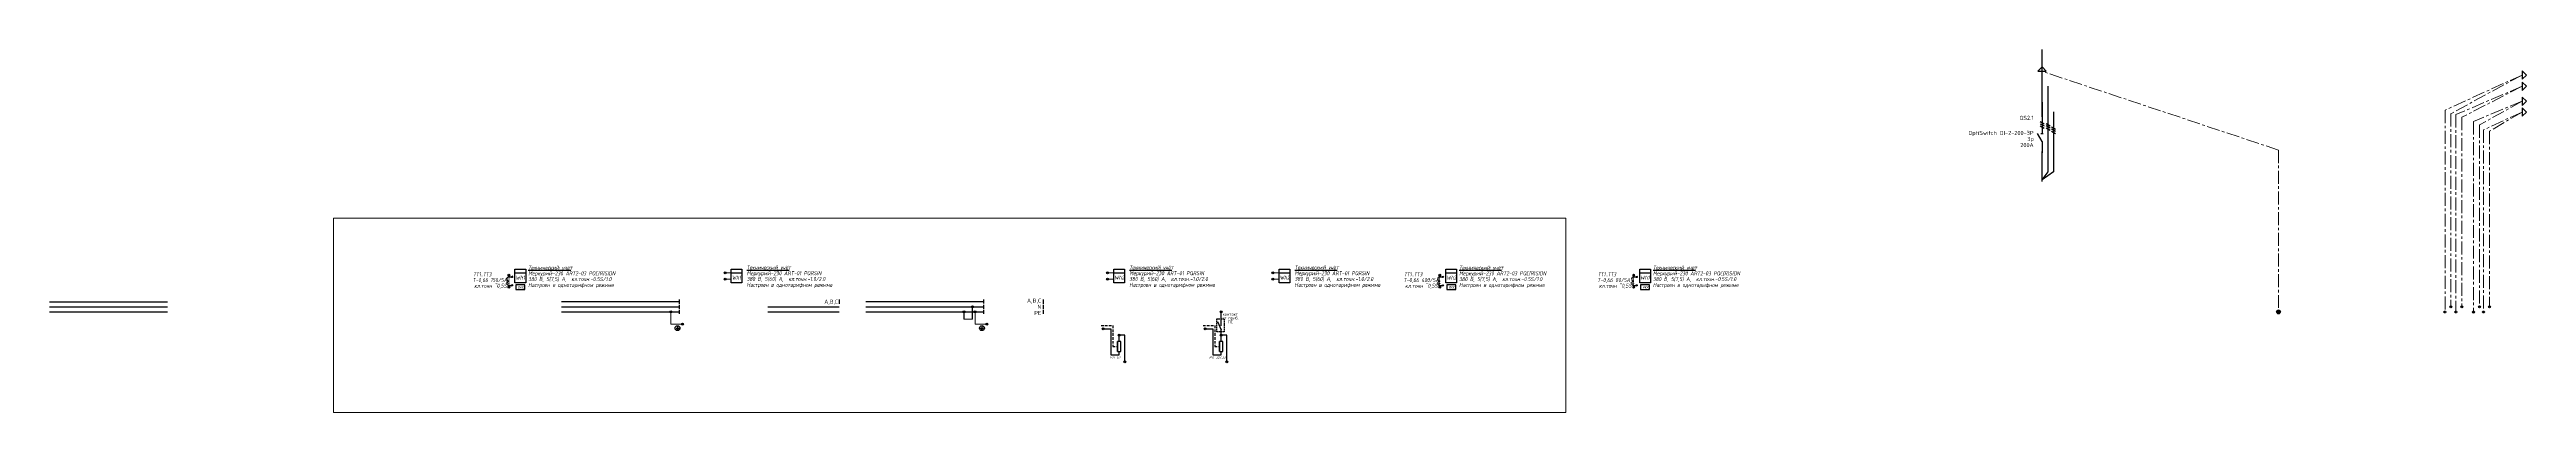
# Model space of a CAD drawing. Header units: millimetres. Extents: x -4379 to 694, y -18291 to 2656.
# Drawn here: x -4379 to -3164, y -471 to -293 of the extents above; entities that cross this region are included whole.
import ezdxf
from ezdxf.enums import TextEntityAlignment as Align

# ---------------------------------------------------------------- set-up
doc = ezdxf.new("R2010")
doc.units = ezdxf.units.MM
for name, pattern in [('ACAD_ISO03W100', [30, 12, -18]), ('CENTER', [50.8, 31.75, -6.35, 6.35, -6.35]), ('DASHED2', [9.525, 6.35, -3.175]), ('НЕВИДИМАЯ2', [4.7625, 3.175, -1.5875])]:
    doc.linetypes.add(name, pattern=pattern)
for name, color, linetype, lineweight in [('E-ES_shema', 250, 'Continuous', 30), ('EL_TX', 7, 'Continuous', 25), ('ramka', 7, 'Continuous', 35), ('Рамка', 7, 'Continuous', 30), ('ЭС АВ', 7, 'Continuous', 18), ('ЭС рамка', 7, 'Continuous', 18)]:
    doc.layers.add(name, color=color, linetype=linetype, lineweight=lineweight)
for name, color, linetype in [('TEXT', 7, 'Continuous'), ('Автомат защитный', 7, 'Continuous'), ('Секция ППУ', 7, 'Continuous'), ('Секция1', 7, 'Continuous'), ('Схема', 7, 'Continuous')]:
    doc.layers.add(name, color=color, linetype=linetype)
doc.styles.add('SLD_Style', font='isocpeur.ttf', dxfattribs={"width": 0.9})
doc.styles.add('ГОСТ', font='isocpeur.ttf')

# ---------------------------------------------------------------- blocks, each defined once
blk = doc.blocks.new('ТТ')
at = {"layer": 'Схема'}
h = blk.add_hatch(color=256, dxfattribs=at)
h.paths.add_polyline_path([(41694.8, -2816.9, 0.414214), (41694.4, -2817.3), (41694.8, -2817.3)])
h.paths.add_polyline_path([(41694.8, -2816.9), (41694.8, -2817.3), (41695.2, -2817.3, 0.414214)])
h.paths.add_polyline_path([(41694.8, -2817.3), (41694.4, -2817.3, 0.414214), (41694.8, -2817.8)])
h.paths.add_polyline_path([(41695.2, -2817.3), (41694.8, -2817.3), (41694.8, -2817.8, 0.414214)])
h = blk.add_hatch(color=256, dxfattribs=at)
h.paths.add_polyline_path([(41694.8, -2822.8, 0.414214), (41694.4, -2823.2), (41694.8, -2823.2)])
h.paths.add_polyline_path([(41694.8, -2822.8), (41694.8, -2823.2), (41695.2, -2823.2, 0.414214)])
h.paths.add_polyline_path([(41694.8, -2823.2), (41694.4, -2823.2, 0.414214), (41694.8, -2823.6)])
h.paths.add_polyline_path([(41695.2, -2823.2), (41694.8, -2823.2), (41694.8, -2823.6, 0.414214)])
for p, q in [((41694.8, -2818.2, -0.1), (41696.1, -2818.2, -0.1)), ((41694.8, -2822.3, -0.1), (41696.1, -2822.3, -0.1)), ((41696.7, -2817.8, -0.1), (41696, -2818.5, -0.1)), ((41696.7, -2822, -0.1), (41696, -2822.7, -0.1))]:
    blk.add_line(p, q, dxfattribs=at)
at = {"layer": 'Схема', "const_width": 0.292, "elevation": -0.1}
blk.add_lwpolyline([(41694.8, -2817.3), (41694.8, -2823.2)], dxfattribs=at)
at = {"layer": 'Схема'}
for centre, radius in [((41694.8, -2817.3, -0.1), 0.417), ((41694.8, -2823.2, -0.1), 0.417), ((41696.3, -2818.2, -0.1), 0.292), ((41696.3, -2822.3, -0.1), 0.292)]:
    blk.add_circle(centre, radius, dxfattribs=at)
for centre in [(41694.8, -2819.2, -0.1), (41694.8, -2821.3, -0.1)]:
    blk.add_arc(centre, 1.04, 90, 270, dxfattribs=at)
blk = doc.blocks.new('ТТ-066')
at = {"layer": 'Схема', "const_width": 0.292, "elevation": 0}
blk.add_lwpolyline([(0, 2.9), (0, -2.9)], dxfattribs=at)
at = {"color": 0}
blk.add_blockref('ТТ', (-41694.8, 2820.3, 0.1), dxfattribs=at)
blk = doc.blocks.new('*U49')
at = {"lineweight": 30}
blk.add_line((-1.5, 52.5), (-1.5, 47.6), dxfattribs=at)
at = {"layer": 'Автомат защитный', "lineweight": 30}
for p, q in [((-1.5, 33.2), (-3.8, 37.2)), ((-2.4, 43.1), (-0.5, 42)), ((-2.4, 42), (-0.5, 40.9)), ((-2.4, 40.9), (-0.5, 39.8))]:
    blk.add_line(p, q, dxfattribs=at)
at = {"layer": 'ЭС АВ', "color": 7, "linetype": 'Continuous', "lineweight": 30}
for p, q in [((-1.5, 47.6), (-1.5, 37.2)), ((-1.5, 37.8), (-1.5, 37.2)), ((-1.5, 33.2), (-1.5, 27.7))]:
    blk.add_line(p, q, dxfattribs=at)
blk.add_lwpolyline([(-2.1, 37.2), (-0.9, 37.2)], dxfattribs=at)
at = {"layer": 'Автомат защитный', "style": 'SLD_Style'}
for tag, p in [('SWITCHNOMINALCURRENT', (-5.6, 39)), ('SWITCHRELEASECURRENT', (-5.6, 36)), ('SWITCHTYPE', (-5.6, 41.9)), ('NUMBER', (-5.6, 44.9)), ('RCDSETPOINT', (-5.6, 30)), ('RCDTYPE', (-5.6, 33))]:
    blk.add_attdef(tag, text='', height=2, dxfattribs=at).set_placement(p, align=Align.MIDDLE_RIGHT)
blk = doc.blocks.new('Start')
at = {"layer": 'ЭС рамка', "color": 7, "linetype": 'Continuous', "lineweight": 30}
blk.add_line((0, 3.5), (0, 1.5), dxfattribs=at)
at = {"layer": 'ЭС рамка', "color": 5, "linetype": 'Continuous', "lineweight": 30}
blk.add_line((0, 1), (0, -1), dxfattribs=at)
at = {"layer": 'ЭС рамка', "color": 94, "linetype": 'Continuous', "lineweight": 30, "ltscale": 50}
blk.add_line((0, -1.5), (0, -3.5), dxfattribs=at)
at = {"style": 'SLD_Style'}
blk.add_attdef('PHASE', text='', height=2, dxfattribs=at).set_placement((-1, 3), align=Align.MIDDLE_RIGHT)
at = {"layer": 'ЭС рамка', "color": 7, "linetype": 'Continuous', "lineweight": 18, "style": 'SLD_Style'}
blk.add_text('N', height=2, dxfattribs=at).set_placement((-1, 0), align=Align.MIDDLE_RIGHT)
at = {"layer": 'ЭС рамка', "color": 7, "linetype": 'Continuous', "lineweight": 18, "ltscale": 50, "style": 'SLD_Style'}
blk.add_text('РЕ', height=2, dxfattribs=at).set_placement((-1, -3), align=Align.MIDDLE_RIGHT)
blk = doc.blocks.new('Расцепитель')
for points in [[(-3131.3, -219.4, 1), (-3130.3, -219.4, 1)], [(-3123.4, -222.5, 1), (-3122.4, -222.5, 1)], [(-3120.7, -235.6, 1), (-3119.7, -235.6, 1)]]:
    blk.add_hatch(color=0).paths.add_polyline_path(points)
at = {"color": 0, "linetype": 'DASHED2', "ltscale": 0.2, "elevation": 0}
blk.add_lwpolyline([(-3131.8, -217.8), (-3126.1, -217.8), (-3126.1, -228.1), (-3123.7, -228.1)], dxfattribs=at)
at = {"color": 0, "ltscale": 0.2, "elevation": 0}
for points in [[(-3130.8, -219.4), (-3127, -219.4), (-3127, -232.2), (-3122.9, -232.2), (-3122.9, -230.5)], [(-3123.7, -230.5), (-3122.1, -230.5), (-3122.1, -225.7), (-3123.7, -225.7)], [(-3122.9, -225.7), (-3122.9, -222.5)], [(-3122.9, -225.7), (-3122.9, -222.5)], [(-3120.2, -235.6), (-3120.2, -222.5), (-3122.9, -222.5)]]:
    blk.add_lwpolyline(points, dxfattribs=at)
blk.add_lwpolyline([(-3123.7, -225.7), (-3123.7, -225.7), (-3123.7, -230.5), (-3123.7, -230.5)], close=True, dxfattribs=at)
at = {"color": 0}
for centre in [(-3130.8, -219.4, 0), (-3122.9, -222.5), (-3120.2, -235.6)]:
    blk.add_circle(centre, 0.481, dxfattribs=at)
blk = doc.blocks.new('Контакт от прибота ПС')
blk.add_hatch(color=0).paths.add_polyline_path([(-3092.1, -217.8, 1), (-3091.1, -217.8, 1)])
at = {"color": 0}
blk.add_line((-3092.1, -217.8), (-3091.1, -217.8), dxfattribs=at)
at = {"color": 0, "ltscale": 0.2, "elevation": 0}
for points in [[(-3091.6, -224.6), (-3091.6, -217.8)], [(-3093.4, -222.5), (-3091.6, -226.6)], [(-3091.6, -232.4), (-3091.6, -226.6)]]:
    blk.add_lwpolyline(points, dxfattribs=at)
at = {"color": 0, "linetype": 'НЕВИДИМАЯ2', "ltscale": 0.2, "elevation": 0}
blk.add_lwpolyline([(-3093.8, -221.2), (-3090.2, -221.2), (-3090.2, -227.5), (-3093.8, -227.5)], close=True, dxfattribs=at)
at = {"color": 0}
blk.add_circle((-3091.6, -217.8), 0.481, dxfattribs=at)
at = {"layer": 'E-ES_shema', "transparency": 33554687, "insert": (-3087.1, -220.8, 0), "char_height": 1.4, "width": 60, "attachment_point": 5, "line_spacing_factor": 0.8, "style": 'SLD_Style'}
blk.add_mtext('контакт \\Pот приб.\\PПС', dxfattribs=at)
blk = doc.blocks.new('шина 1')
for points in [[(-4.7, 4.1, 1), (-3.7, 4.1, 1)], [(-0.5, 6.6, 1), (0.5, 6.6, 1)], [(0.7, 4.1, 1), (1.7, 4.1, 1)], [(6.5, -1.9, 1), (7.5, -1.9, 1)]]:
    blk.add_hatch(color=0).paths.add_polyline_path(points)
at = {"color": 0}
for p, q in [((-4.7, 4.1, 0), (-3.7, 4.1, 0)), ((-0.5, 6.6, 0), (0.5, 6.6, 0)), ((0.7, 4.1, 0), (1.7, 4.1, 0)), ((6.5, -1.9, 0), (7.5, -1.9, 0)), ((6.5, -1.9, 0), (7.5, -1.9, 0))]:
    blk.add_line(p, q, dxfattribs=at)
at = {"ltscale": 0.2}
for p, q in [((-4.2, 3.6), (-4.2, 0.5)), ((0, 0.5), (0, 6.6))]:
    blk.add_line(p, q, dxfattribs=at)
at = {"color": 7}
for p, q in [((3.8, -3.9, 0), (5.3, -3.9, 0)), ((4, -4.1, 0), (5.1, -4.1, 0)), ((4.2, -4.3, 0), (4.9, -4.3, 0)), ((4.4, -4.4, 0), (4.7, -4.4, 0)), ((4.6, -3, 0), (4.6, -3.9, 0))]:
    blk.add_line(p, q, dxfattribs=at)
at = {"color": 0}
for centre in [(-4.2, 4.1, 0), (0, 6.6, 0), (1.2, 4.1, 0), (7, -1.9, 0)]:
    blk.add_circle(centre, 0.481, dxfattribs=at)
at = {"color": 7}
blk.add_circle((4.6, -3.9, 0), 1.2, dxfattribs=at)
at = {"layer": 'Рамка', "color": 7, "linetype": 'CENTER', "lineweight": 20, "ltscale": 0.2}
for p, q in [((1.2, 3.6, 0), (1.2, -1.9, 0)), ((1.2, -1.9, 0), (7, -1.9, 0))]:
    blk.add_line(p, q, dxfattribs=at)
blk.add_lwpolyline([(-4.2, 0.5), (0, 0.5)], dxfattribs=at)
at = {"layer": 'Схема'}
for p, q in [((5.4, 10.1, 0), (5.4, 8.1, 0)), ((5.4, 10.1, 0), (5.4, 8.1, 0)), ((5.4, 10.1, 0), (5.4, 8.1, 0)), ((5.4, 7.6, 0), (5.4, 5.6, 0)), ((5.4, 7.6, 0), (5.4, 5.6, 0)), ((5.4, 5.1, 0), (5.4, 3.1, 0)), ((5.4, 5.1, 0), (5.4, 3.1, 0)), ((5.4, 5.1, 0), (5.4, 3.1, 0))]:
    blk.add_line(p, q, dxfattribs=at)
at = {"layer": 'ЭС рамка', "color": 7, "linetype": 'Continuous', "lineweight": 30}
for p, q in [((-52.4, 9.1, 0), (5.4, 9.1, 0)), ((5.4, 10, 0), (5.4, 8.1, 0))]:
    blk.add_line(p, q, dxfattribs=at)
at = {"layer": 'ЭС рамка', "color": 5, "linetype": 'Continuous', "lineweight": 30}
for p, q in [((-52.4, 6.6, 0), (5.4, 6.6, 0)), ((5.4, 7.5, 0), (5.4, 5.6, 0))]:
    blk.add_line(p, q, dxfattribs=at)
at = {"layer": 'ЭС рамка', "color": 94, "linetype": 'Continuous', "lineweight": 30}
blk.add_line((-52.4, 4.1, 0), (5.4, 4.1, 0), dxfattribs=at)
at = {"layer": 'ЭС рамка', "color": 94, "linetype": 'Continuous', "lineweight": 30, "ltscale": 50}
blk.add_line((5.4, 5, 0), (5.4, 3.1, 0), dxfattribs=at)
blk = doc.blocks.new('шина2')
at = {"layer": 'ЭС рамка', "color": 7, "linetype": 'Continuous', "lineweight": 30}
blk.add_line((0, 1), (0, -1), dxfattribs=at)
at = {"layer": 'Схема', "style": 'SLD_Style', "width": 0.9}
blk.add_text('А,В,С', height=2, dxfattribs=at).set_placement((-4, 0), align=Align.MIDDLE_CENTER)
blk = doc.blocks.new('A$Cf3aff8ab')
at = {"layer": 'TEXT', "color": 5, "linetype": 'Continuous', "lineweight": 30}
blk.add_line((0, 2.5, 0), (35.1, 2.5, 0), dxfattribs=at)
at = {"layer": 'TEXT', "color": 94, "linetype": 'Continuous', "lineweight": 30}
blk.add_line((0, 0, 0), (35.1, 0, 0), dxfattribs=at)
at = {"color": 0}
blk.add_blockref('шина2', (35.1, 5), dxfattribs=at)
blk = doc.blocks.new('Шина3')
for points in [[(-4257.4, -421.8, 1), (-4256.4, -421.8, 1)], [(-4251.6, -427.8, 1), (-4250.6, -427.8, 1)]]:
    blk.add_hatch(color=0).paths.add_polyline_path(points)
at = {"color": 0}
for p, q in [((-4257.4, -421.8, 0), (-4256.4, -421.8, 0)), ((-4251.6, -427.8), (-4250.6, -427.8)), ((-4251.6, -427.8), (-4250.6, -427.8))]:
    blk.add_line(p, q, dxfattribs=at)
at = {"color": 7}
for p, q in [((-4254.3, -429.8), (-4252.8, -429.8)), ((-4254.1, -430), (-4253, -430)), ((-4253.9, -430.1), (-4253.2, -430.1)), ((-4253.7, -430.3), (-4253.4, -430.3)), ((-4253.6, -428.9), (-4253.6, -429.8))]:
    blk.add_line(p, q, dxfattribs=at)
at = {"color": 0}
for centre in [(-4256.9, -421.8, 0), (-4251.1, -427.8)]:
    blk.add_circle(centre, 0.481, dxfattribs=at)
at = {"color": 7}
blk.add_circle((-4253.6, -429.8), 1.2, dxfattribs=at)
at = {"layer": 'Рамка', "color": 7, "linetype": 'CENTER', "lineweight": 20, "ltscale": 0.2}
for p, q in [((-4256.9, -422.2, 0), (-4256.9, -427.8, 0)), ((-4256.9, -427.8, 0), (-4251.1, -427.8))]:
    blk.add_line(p, q, dxfattribs=at)
at = {"layer": 'Схема'}
for p, q in [((-4252.7, -415.8, 0), (-4252.7, -417.8, 0)), ((-4252.7, -415.8, 0), (-4252.7, -417.8, 0)), ((-4252.7, -415.8, 0), (-4252.7, -417.8, 0)), ((-4252.7, -418.3, 0), (-4252.7, -420.3, 0)), ((-4252.7, -418.3, 0), (-4252.7, -420.3, 0)), ((-4252.7, -420.8, 0), (-4252.7, -422.8, 0)), ((-4252.7, -420.8, 0), (-4252.7, -422.8, 0)), ((-4252.7, -420.8, 0), (-4252.7, -422.8, 0))]:
    blk.add_line(p, q, dxfattribs=at)
at = {"layer": 'ЭС рамка', "color": 7, "linetype": 'Continuous', "lineweight": 30}
for p, q in [((-4310.5, -416.8, 0), (-4252.7, -416.8, 0)), ((-4252.7, -415.9, 0), (-4252.7, -417.8, 0))]:
    blk.add_line(p, q, dxfattribs=at)
at = {"layer": 'ЭС рамка', "color": 5, "linetype": 'Continuous', "lineweight": 30}
for p, q in [((-4310.5, -419.3, 0), (-4252.7, -419.3, 0)), ((-4252.7, -418.4, 0), (-4252.7, -420.3, 0))]:
    blk.add_line(p, q, dxfattribs=at)
at = {"layer": 'ЭС рамка', "color": 94, "linetype": 'Continuous', "lineweight": 30}
blk.add_line((-4310.5, -421.8, 0), (-4252.7, -421.8, 0), dxfattribs=at)
at = {"layer": 'ЭС рамка', "color": 94, "linetype": 'Continuous', "lineweight": 30, "ltscale": 50}
blk.add_line((-4252.7, -420.9, 0), (-4252.7, -422.8, 0), dxfattribs=at)

msp = doc.modelspace()

# ---------------------------------------------------------------- hatches: boundary and pattern name
at = {"layer": 'EL_TX'}
for color, points in [(256, [(-4047.845, -402.653, 1), (-4046.882, -402.653, 1)]), (256, [(-4047.845, -405.779, 1), (-4046.882, -405.779, 1)]), (256, [(-3860.264, -402.652, 1), (-3859.301, -402.652, 1)]), (256, [(-3860.264, -405.777, 1), (-3859.301, -405.777, 1)]), (256, [(-3779.205, -402.653, 1), (-3778.243, -402.653, 1)]), (256, [(-3779.205, -405.779, 1), (-3778.243, -405.779, 1)]), (0, [(-3284.747, -421.819, -1), (-3286.672, -421.819, -1)]), (256, [(-3204.565, -421.877, 1), (-3203.602, -421.877, 1)]), (256, [(-3199.258, -421.885, 1), (-3198.295, -421.885, 1)]), (256, [(-3190.519, -421.886, 1), (-3189.556, -421.886, 1)]), (256, [(-3185.671, -421.885, 1), (-3184.709, -421.885, 1)])]:
    msp.add_hatch(color=color, dxfattribs=at).paths.add_polyline_path(points)
h = msp.add_hatch(color=256, dxfattribs=at)
edge = h.paths.add_edge_path()
edge.add_arc((-3201.169, -419.311), 0.481, 0, 360)
h = msp.add_hatch(color=256, dxfattribs=at)
edge = h.paths.add_edge_path()
edge.add_arc((-3195.863, -419.319), 0.481, 0, 360)
h = msp.add_hatch(color=256, dxfattribs=at)
edge = h.paths.add_edge_path()
edge.add_arc((-3187.123, -419.319), 0.481, 0, 360)
h = msp.add_hatch(color=256, dxfattribs=at)
edge = h.paths.add_edge_path()
edge.add_arc((-3182.276, -419.319), 0.481, 0, 360)

# ---------------------------------------------------------------- linework, layer by layer
for p, q in [((-3401.601, -301.584, -0.017), (-3403.634, -303.76, -0.017)), ((-3401.601, -301.584, -0.017), (-3399.568, -303.76, -0.017)), ((-3164.122, -305.59), (-3166.298, -303.557)), ((-3166.298, -303.557), (-3166.298, -307.622)), ((-3403.634, -303.76, -0.017), (-3399.568, -303.76, -0.017)), ((-3164.122, -305.59), (-3166.298, -307.622)), ((-3164.122, -311.132, 0.032), (-3166.298, -309.099, 0.032)), ((-3166.298, -309.099, 0.032), (-3166.298, -313.165, 0.032)), ((-3164.122, -311.132, 0.032), (-3166.298, -313.165, 0.032)), ((-3164.122, -318.483, -0.005), (-3166.298, -316.45, -0.005)), ((-3166.298, -316.45, -0.005), (-3166.298, -320.516, -0.005)), ((-3164.122, -318.483, -0.005), (-3166.298, -320.516, -0.005)), ((-3164.122, -323.765, 0.027), (-3166.298, -321.732, 0.027)), ((-3166.298, -321.732, 0.027), (-3166.298, -325.798, 0.027)), ((-3164.122, -323.765, 0.027), (-3166.298, -325.798, 0.027)), ((-3187.604, -419.319, 0.074), (-3186.642, -419.319, 0.074)), ((-3182.757, -419.319, 0.005), (-3181.794, -419.319, 0.005))]:
    msp.add_line(p, q, dxfattribs=at)
at = {"layer": 'EL_TX', "color": 7, "linetype": 'CENTER', "lineweight": 20, "ltscale": 0.2}
msp.add_line((-3285.709, -342.427, -0.103), (-3401.653, -303.76, -0.034), dxfattribs=at)
at = {"layer": 'EL_TX', "linetype": 'ACAD_ISO03W100'}
for p, q in [((-3399.534, -329.367, -0.001), (-3397.67, -330.473, -0.001)), ((-3399.534, -330.416, -0.001), (-3397.67, -331.523, -0.001)), ((-3399.534, -331.55, -0.001), (-3397.67, -332.657, -0.001)), ((-3396.962, -331.02, -0.017), (-3395.098, -332.127, -0.017)), ((-3396.962, -332.07, -0.017), (-3395.098, -333.177, -0.017)), ((-3396.962, -333.204, -0.017), (-3395.098, -334.31, -0.017))]:
    msp.add_line(p, q, dxfattribs=at)
at = {"layer": 'EL_TX', "linetype": 'Continuous'}
for p, q in [((-4150.346, -402.655, 0.022), (-4145.097, -402.655, 0.022)), ((-4044.337, -402.655, -0.006), (-4039.087, -402.655, -0.006)), ((-3856.756, -402.655, 0.022), (-3851.507, -402.655, 0.022)), ((-3775.698, -402.655, 0.028), (-3770.448, -402.655, 0.028)), ((-3693.922, -402.655, 0.028), (-3688.672, -402.655, 0.028)), ((-3598.88, -402.655, 0.021), (-3593.63, -402.655, 0.021))]:
    msp.add_line(p, q, dxfattribs=at)
at = {"layer": 'EL_TX', "color": 0, "ltscale": 0.2}
for points, elevation in [([(-3401.601, -326.049), (-3401.601, -293.072)], -0.017), ([(-3401.601, -319.037), (-3401.601, -297.739)], -0.017), ([(-3401.602, -356.978), (-3398.602, -353.106), (-3398.602, -311.132)], -0.001), ([(-3396.03, -323.719), (-3396.03, -353.109), (-3401.601, -356.978)], -0.017), ([(-3401.601, -357.92), (-3401.601, -343.083)], -0.017), ([(-4143.827, -401.37), (-4123.041, -401.37)], -0.212), ([(-4036.688, -401.292), (-4015.902, -401.292)], -0.132), ([(-3849.107, -401.288), (-3828.321, -401.288)], -0.104), ([(-3768.048, -401.292), (-3747.262, -401.292)], -0.099), ([(-3687.402, -401.37), (-3666.617, -401.37)], -0.207), ([(-3592.36, -401.37), (-3571.574, -401.37)], -0.214)]:
    msp.add_lwpolyline(points, dxfattribs=dict(at, elevation=elevation))
at = {"layer": 'EL_TX', "color": 7, "linetype": 'CENTER', "lineweight": 20, "ltscale": 0.2}
for points, elevation in [([(-3166.298, -305.59), (-3204.041, -322.842), (-3204.041, -421.819)], 0.006), ([(-3166.298, -305.59), (-3201.13, -324.535), (-3201.169, -419.319)], 0.006), ([(-3166.298, -311.132), (-3198.773, -325.024), (-3198.777, -421.819)], 0), ([(-3166.298, -311.132), (-3195.863, -326.34), (-3195.863, -419.319)], 0), ([(-3166.298, -318.474), (-3190.034, -328.393), (-3190.037, -421.819)], -0.005), ([(-3166.298, -318.474), (-3187.123, -330.086), (-3187.123, -419.319)], -0.005), ([(-3166.298, -323.765), (-3185.187, -332.501), (-3185.19, -421.885)], -0.005), ([(-3166.298, -323.765), (-3182.276, -333.225), (-3182.276, -419.319)], -0.005), ([(-3285.709, -342.427), (-3285.709, -421.819)], -0.103)]:
    msp.add_lwpolyline(points, dxfattribs=dict(at, elevation=elevation))
at = {"layer": 'EL_TX', "linetype": 'Continuous'}
for points, elevation in [([(-4150.346, -400.79), (-4145.097, -400.79), (-4145.097, -407.557), (-4150.346, -407.557)], 0.022), ([(-4044.337, -400.79), (-4039.087, -400.79), (-4039.087, -407.557), (-4044.337, -407.557)], -0.006), ([(-3856.756, -400.79), (-3851.507, -400.79), (-3851.507, -407.557), (-3856.756, -407.557)], 0.022), ([(-3775.698, -400.79), (-3770.448, -400.79), (-3770.448, -407.557), (-3775.698, -407.557)], 0.028), ([(-3693.922, -400.79), (-3688.672, -400.79), (-3688.672, -407.557), (-3693.922, -407.557)], 0.028), ([(-3598.88, -400.79), (-3593.63, -400.79), (-3593.63, -407.557), (-3598.88, -407.557)], 0.021)]:
    msp.add_lwpolyline(points, close=True, dxfattribs=dict(at, elevation=elevation))
at = {"layer": 'EL_TX'}
for points, elevation in [([(-4149.952, -410.911), (-4145.492, -410.911), (-4145.492, -408.526), (-4149.952, -408.526)], -0.191), ([(-3693.527, -410.911), (-3689.067, -410.911), (-3689.067, -408.526), (-3693.527, -408.526)], -0.185), ([(-3598.485, -410.911), (-3594.025, -410.911), (-3594.025, -408.526), (-3598.485, -408.526)], -0.192)]:
    msp.add_lwpolyline(points, close=True, dxfattribs=dict(at, elevation=elevation))
at = {"layer": 'EL_TX', "lineweight": 0, "ltscale": 100}
for points, elevation in [([(-4044.337, -402.656), (-4047.363, -402.65)], -0.006), ([(-4044.337, -405.781), (-4047.363, -405.775)], -0.006), ([(-3856.756, -402.651), (-3859.783, -402.645)], 0.022), ([(-3856.756, -405.777), (-3859.783, -405.771)], 0.022), ([(-3775.698, -402.656), (-3778.724, -402.65)], 0.028), ([(-3775.698, -405.781), (-3778.724, -405.775)], 0.028)]:
    msp.add_lwpolyline(points, dxfattribs=dict(at, elevation=elevation))
at = {"layer": 'EL_TX'}
for centre in [(-4047.363, -402.653, -0.006), (-4047.363, -405.779, -0.006), (-3859.783, -402.652, 0.022), (-3859.783, -405.777, 0.022), (-3778.724, -402.653, 0.028), (-3778.724, -405.779, 0.028), (-3204.083, -421.877, -0.068), (-3201.169, -419.311, 0.011), (-3198.777, -421.885, -0.079), (-3195.863, -419.319, 0), (-3190.037, -421.886, -0.006), (-3187.123, -419.319, 0.074), (-3185.19, -421.885, -0.074), (-3182.276, -419.319, 0.005)]:
    msp.add_circle(centre, 0.481, dxfattribs=at)
at = {"layer": 'EL_TX', "color": 0}
msp.add_circle((-3285.709, -421.819, -0.103), 0.963, dxfattribs=at)
at = {"layer": 'Секция ППУ', "lineweight": 0, "ltscale": 100}
msp.add_lwpolyline([(-4239.304, -375.782), (-3635.191, -375.782), (-3635.191, -471.19), (-4239.304, -471.19)], close=True, dxfattribs=at)
at = {"layer": 'ЭС рамка', "color": 7, "linetype": 'Continuous', "lineweight": 30}
msp.add_line((-4378.56, -416.819, 0.006), (-4320.763, -416.819, 0.006), dxfattribs=at)
at = {"layer": 'ЭС рамка', "color": 5, "linetype": 'Continuous', "lineweight": 30}
msp.add_line((-4378.56, -419.319, 0.006), (-4320.763, -419.319, 0.006), dxfattribs=at)
at = {"layer": 'ЭС рамка', "color": 94, "linetype": 'Continuous', "lineweight": 30}
msp.add_line((-4378.56, -421.819, 0.006), (-4320.763, -421.819, 0.006), dxfattribs=at)

# ---------------------------------------------------------------- block references
at = {"layer": 'EL_TX', "lineweight": 0}
ref = msp.add_blockref('*U49', (-3400.113, -371.49, -0.017), dxfattribs=at)
ref.add_attrib('NUMBER', 'QS2.1', dxfattribs={"layer": 'Автомат защитный', "height": 2, "style": 'SLD_Style'}).set_placement((-3405.751, -326.59, -0.017), align=Align.MIDDLE_RIGHT)
ref.add_attrib('SWITCHTYPE', 'OptiSwitch DI-2-200-3P', dxfattribs={"layer": 'Автомат защитный', "height": 2, "style": 'SLD_Style'}).set_placement((-3405.751, -333.984, -0.017), align=Align.MIDDLE_RIGHT)
ref.add_attrib('SWITCHRELEASE', '3р', dxfattribs={"layer": 'Автомат защитный', "height": 2, "style": 'SLD_Style'}).set_placement((-3405.751, -336.984, -0.017), align=Align.MIDDLE_RIGHT)
ref.add_attrib('SWITCHNOMINALCURRENT', '200A', dxfattribs={"layer": 'Автомат защитный', "height": 2, "style": 'SLD_Style'}).set_placement((-3405.751, -339.984, -0.017), align=Align.MIDDLE_RIGHT)
at = {"layer": 'EL_TX'}
for p in [(-4153.342, -406.798, -0.004), (-3696.918, -406.798, 0.001), (-3601.875, -406.798, -0.006)]:
    msp.add_blockref('ТТ-066', p, dxfattribs=at)
at = {"layer": 'EL_TX', "lineweight": 0, "ltscale": 100}
msp.add_blockref('A$Cf3aff8ab', (-4026.44, -421.819), dxfattribs=at)
at = {"layer": 'EL_TX', "color": 0}
msp.add_blockref('шина 1', (-3926.003, -425.878, 0.016), dxfattribs=at)
at = {"layer": 'Секция ППУ', "lineweight": 0}
for name, p in [('Шина3', (182.926, 0)), ('Контакт от прибота ПС', (-712.494, -204.033)), ('Расцепитель', (-731.188, -210.716, 0.003)), ('Расцепитель', (-681.188, -210.716, 0.003))]:
    msp.add_blockref(name, p, dxfattribs=at)
at = {"layer": 'Секция1', "lineweight": 0}
msp.add_blockref('Start', (-3891.316, -419.319), dxfattribs=at).add_auto_attribs({'PHASE': 'A,B,C'})

# ---------------------------------------------------------------- texts
at = {"layer": 'EL_TX', "linetype": 'НЕВИДИМАЯ2', "style": 'ГОСТ', "oblique": 10, "width": 0.8}
for s, p in [('Технический учёт', (-4143.827, -401.1, -0.212)), ('Технический учёт', (-4036.688, -401.022, -0.132)), ('Технический учёт', (-3849.107, -401.017, -0.104)), ('Технический учёт', (-3768.048, -401.022, -0.099)), ('Технический учёт', (-3687.402, -401.1, -0.207)), ('Технический учёт', (-3592.36, -401.1, -0.214)), ('T-0,66 150/5A, ', (-4171.172, -407.204, -0.005)), ('ТТ1..ТТ3', (-4170.799, -404.353, -0.005)), (' кл.точн "0,5S"', (-4171.555, -410.025, -0.005)), ('380 В, 5(7,5) А,  кл.точн.-0.5S/1.0   ', (-4143.884, -406.73, -0.212)), ('Настроен в однотарифном режиме', (-4143.884, -409.625, -0.212)), ('Меркурий-230 ART2-03 PQС(R)SIDN', (-4143.827, -403.915, -0.212)), ('380 В, 5(60) А,  кл.точн.-1.0/2.0   ', (-4036.745, -406.651, -0.132)), ('Настроен в однотарифном режиме', (-4036.745, -409.547, -0.132)), ('Меркурий-230 ART-01 PQRSIN', (-4036.688, -403.837, -0.132)), ('380 В, 5(60) А,  кл.точн.-1.0/2.0   ', (-3849.164, -406.647, -0.104)), ('Настроен в однотарифном режиме', (-3849.164, -409.542, -0.104)), ('Меркурий-230 ART-01 PQRSIN', (-3849.107, -403.832, -0.104)), ('380 В, 5(60) А,  кл.точн.-1.0/2.0   ', (-3768.105, -406.651, -0.099)), ('Настроен в однотарифном режиме', (-3768.105, -409.547, -0.099)), ('Меркурий-230 ART-01 PQRSIN', (-3768.048, -403.837, -0.099)), ('T-0,66 400/5A, ', (-3714.747, -407.204, 0.001)), ('ТТ1..ТТ3', (-3714.375, -404.353, 0.001)), (' кл.точн "0,5S"', (-3715.131, -410.025, 0.001)), ('380 В, 5(7,5) А,  кл.точн.-0.5S/1.0   ', (-3687.459, -406.73, -0.207)), ('Настроен в однотарифном режиме', (-3687.459, -409.625, -0.207)), ('Меркурий-230 ART2-03 PQС(R)SIDN', (-3687.402, -403.915, -0.207)), ('T-0,66 80/5A, ', (-3619.705, -407.204, -0.006)), ('ТТ1..ТТ3', (-3619.333, -404.353, -0.006)), (' кл.точн "0,5S"', (-3620.088, -410.025, -0.006)), ('380 В, 5(7,5) А,  кл.точн.-0.5S/1.0   ', (-3592.417, -406.73, -0.214)), ('Настроен в однотарифном режиме', (-3592.417, -409.625, -0.214)), ('Меркурий-230 ART2-03 PQС(R)SIDN', (-3592.36, -403.915, -0.214))]:
    msp.add_text(s, height=2, dxfattribs=at).set_placement(p)
at = {"layer": 'EL_TX', "linetype": 'Continuous', "style": 'ГОСТ', "oblique": 10, "width": 0.8}
for s, height, p in [('Wh1', 2, (-4150.031, -405.99, 0.022)), ('ИКК', 1.25, (-4148.988, -410.369, 0.022)), ('Wh1', 2, (-4044.022, -405.99, -0.006)), ('Wh2', 2, (-3856.441, -405.99, 0.022)), ('Wh2', 2, (-3775.382, -405.99, 0.028)), ('Wh2', 2, (-3693.607, -405.99, 0.028)), ('ИКК', 1.25, (-3692.564, -410.369, 0.028)), ('Wh1', 2, (-3598.564, -405.99, 0.021)), ('ИКК', 1.25, (-3597.521, -410.369, 0.021))]:
    msp.add_text(s, height=height, dxfattribs=at).set_placement(p)
at = {"layer": 'ramka', "style": 'ГОСТ', "oblique": 10}
for s, p in [('РН-47', (-3855.989, -444.78, -0.011)), ('РН-32/33', (-3805.989, -444.78, -0.011))]:
    msp.add_text(s, height=1.2, dxfattribs=at).set_placement(p, align=Align.CENTER)

doc.saveas('drawing.dxf')
